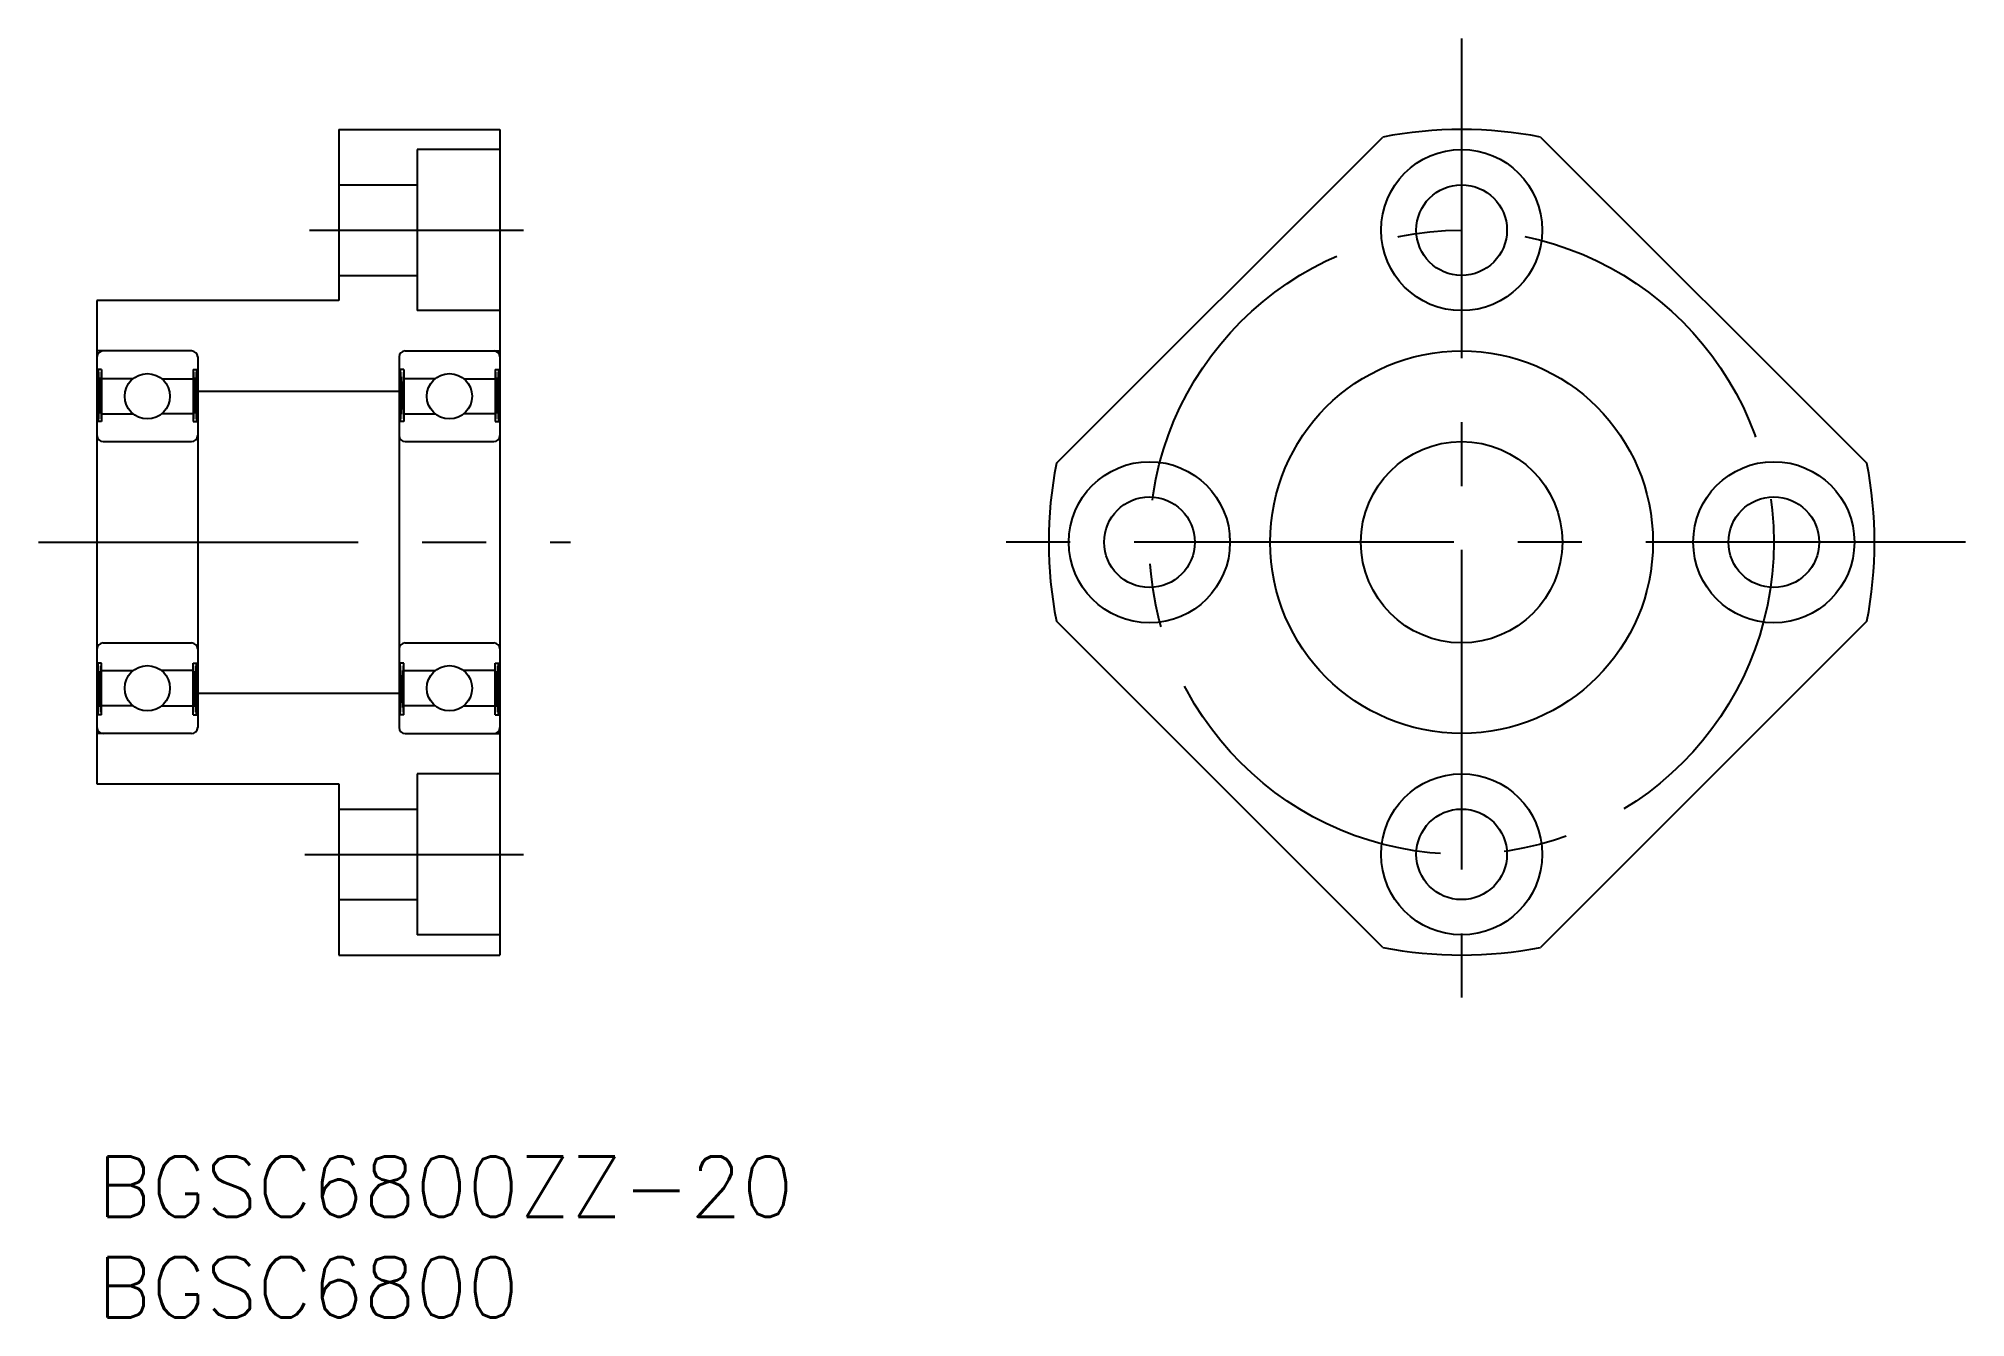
# Model space of a CAD drawing. Extents: x -2.9 to 92.8, y -8 to 55.5.
import ezdxf

# ---------------------------------------------------------------- set-up
doc = ezdxf.new("R2010")
doc.units = 0
doc.header["$LTSCALE"] = 0.5
doc.linetypes.add('CENTER', pattern=[50.8, 31.75, -6.35, 6.35, -6.35])
for name, color, linetype in [('MSM_CENTER', 1, 'CENTER'), ('MSM_CONTINUOUS', 7, 'CONTINUOUS'), ('MSM_NARROW', 5, 'CONTINUOUS'), ('MSM_PART_NUMBER', 7, 'CONTINUOUS')]:
    doc.layers.add(name, color=color, linetype=linetype)
doc.styles.get("Standard").update_dxf_attribs({"font": 'txt.shx', "height": 3, "bigfont": 'bigfont.shx'})

# ---------------------------------------------------------------- blocks, each defined once
blk = doc.blocks.new('*U1')
at = {"layer": 'MSM_PART_NUMBER'}
blk.add_text('BGSC6800ZZ-20', height=3, dxfattribs=at).set_placement((0, -3))
blk = doc.blocks.new('*U2')
at = {"layer": 'MSM_PART_NUMBER'}
blk.add_text('BGSC6800', height=3, dxfattribs=at).set_placement((0, -8))

msp = doc.modelspace()

# ---------------------------------------------------------------- linework, layer by layer
at = {"layer": 'MSM_CENTER'}
for p, q in [((67.752, 55.515), (67.752, 5.485)), ((10.55, 46), (21.176, 46)), ((-2.902, 30.5), (23.515, 30.5)), ((92.766, 30.5), (42.737, 30.5)), ((10.324, 15), (21.176, 15))]:
    msp.add_line(p, q, dxfattribs=at)
msp.add_circle((67.752, 30.5), 15.5, dxfattribs=at)
at = {"layer": 'MSM_CONTINUOUS'}
for p, q in [((12, 51), (20, 51)), ((12, 51), (12, 42.5)), ((20, 51), (20, 10)), ((20, 50), (15.9, 50)), ((15.9, 50), (15.9, 42)), ((47.63, 34.42), (63.832, 50.622)), ((71.672, 50.622), (87.873, 34.42)), ((12, 48.25), (15.9, 48.25)), ((12, 43.75), (15.9, 43.75)), ((0, 42.5), (0, 18.5)), ((12, 42.5), (0, 42.5)), ((20, 42), (15.9, 42)), ((4.7, 40), (0, 40)), ((5, 39.7), (5, 21.3)), ((15, 39.7), (15, 21.3)), ((15.3, 40), (20, 40)), ((0.23, 39.075), (0, 39.075)), ((0.057, 39.075), (0.057, 36.5)), ((0.23, 39.075), (0.23, 36.5)), ((1.787, 38.62), (0.23, 38.62)), ((3.213, 38.62), (4.77, 38.62)), ((4.77, 39.075), (4.77, 36.5)), ((4.77, 39.075), (5, 39.075)), ((4.942, 39.075), (4.942, 36.5)), ((15.23, 39.075), (15, 39.075)), ((15.057, 39.075), (15.057, 36.5)), ((15.23, 39.075), (15.23, 36.5)), ((16.787, 38.62), (15.23, 38.62)), ((18.213, 38.62), (19.77, 38.62)), ((19.77, 39.075), (20, 39.075)), ((19.77, 39.075), (19.77, 36.5)), ((19.942, 39.075), (19.942, 36.5)), ((5, 38), (15, 38)), ((0.23, 36.5), (0, 36.5)), ((0.23, 36.87), (1.799, 36.87)), ((4.77, 36.87), (3.201, 36.87)), ((4.77, 36.5), (5, 36.5)), ((15.23, 36.5), (15, 36.5)), ((15.23, 36.87), (16.799, 36.87)), ((19.77, 36.87), (18.201, 36.87)), ((19.77, 36.5), (20, 36.5)), ((0.3, 35.5), (4.7, 35.5)), ((15.3, 35.5), (19.7, 35.5)), ((63.832, 10.378), (47.63, 26.58)), ((87.873, 26.58), (71.672, 10.378)), ((0.3, 25.5), (4.7, 25.5)), ((15.3, 25.5), (19.7, 25.5)), ((0.23, 24.5), (0, 24.5)), ((0.057, 21.925), (0.057, 24.5)), ((0.23, 21.925), (0.23, 24.5)), ((0.23, 24.13), (1.799, 24.13)), ((4.77, 24.13), (3.201, 24.13)), ((4.77, 21.925), (4.77, 24.5)), ((4.77, 24.5), (5, 24.5)), ((4.942, 21.925), (4.942, 24.5)), ((15.23, 24.5), (15, 24.5)), ((15.057, 21.925), (15.057, 24.5)), ((15.23, 21.925), (15.23, 24.5)), ((15.23, 24.13), (16.799, 24.13)), ((19.77, 24.13), (18.201, 24.13)), ((19.77, 21.925), (19.77, 24.5)), ((19.77, 24.5), (20, 24.5)), ((19.942, 21.925), (19.942, 24.5)), ((5, 23), (15, 23)), ((1.787, 22.38), (0.23, 22.38)), ((3.213, 22.38), (4.77, 22.38)), ((16.787, 22.38), (15.23, 22.38)), ((18.213, 22.38), (19.77, 22.38)), ((0.23, 21.925), (0, 21.925)), ((4.77, 21.925), (5, 21.925)), ((15.23, 21.925), (15, 21.925)), ((19.77, 21.925), (20, 21.925)), ((4.7, 21), (0, 21)), ((15.3, 21), (20, 21)), ((0, 18.5), (12, 18.5)), ((12, 18.5), (12, 10)), ((15.9, 19), (15.9, 11)), ((20, 19), (15.9, 19)), ((12, 17.25), (15.9, 17.25)), ((12, 12.75), (15.9, 12.75)), ((20, 11), (15.9, 11)), ((12, 10), (20, 10))]:
    msp.add_line(p, q, dxfattribs=at)
for centre, radius in [((67.752, 46), 4), ((67.752, 46), 2.25), ((67.752, 30.5), 9.5), ((2.5, 37.75), 1.125), ((17.5, 37.75), 1.125), ((67.752, 30.5), 5), ((52.252, 30.5), 4), ((83.252, 30.5), 4), ((52.252, 30.5), 2.25), ((83.252, 30.5), 2.25), ((2.5, 23.25), 1.125), ((17.5, 23.25), 1.125), ((67.752, 15), 4), ((67.752, 15), 2.25)]:
    msp.add_circle(centre, radius, dxfattribs=at)
for centre, radius, start, end in [((67.752, 30.5), 20.5, 78.97635, 101.02365), ((0.3, 39.7), 0.3, 90, 180), ((4.7, 39.7), 0.3, 0, 90), ((15.3, 39.7), 0.3, 90, 180), ((19.7, 39.7), 0.3, 0, 90), ((0.3, 35.8), 0.3, 180, 270), ((4.7, 35.8), 0.3, 270, 0), ((15.3, 35.8), 0.3, 180, 270), ((19.7, 35.8), 0.3, 270, 0), ((67.752, 30.5), 20.5, 168.97635, 191.02365), ((67.752, 30.5), 20.5, 348.97635, 11.02365), ((0.3, 25.2), 0.3, 90, 180), ((4.7, 25.2), 0.3, 0, 90), ((15.3, 25.2), 0.3, 90, 180), ((19.7, 25.2), 0.3, 0, 90), ((0.3, 21.3), 0.3, 180, 270), ((4.7, 21.3), 0.3, 270, 0), ((15.3, 21.3), 0.3, 180, 270), ((19.7, 21.3), 0.3, 270, 0), ((67.752, 30.5), 20.5, 258.97635, 281.02365)]:
    msp.add_arc(centre, radius, start, end, dxfattribs=at)
at = {"layer": 'MSM_NARROW'}
for p, q in [((0.23, 39.075), (0.057, 36.5)), ((0.057, 39.075), (0.23, 36.5)), ((4.942, 39.075), (4.77, 36.5)), ((4.77, 39.075), (4.942, 36.5)), ((15.23, 39.075), (15.057, 36.5)), ((15.057, 39.075), (15.23, 36.5)), ((19.77, 39.075), (19.942, 36.5)), ((19.942, 39.075), (19.77, 36.5)), ((0.23, 21.925), (0.057, 24.5)), ((0.057, 21.925), (0.23, 24.5)), ((4.77, 21.925), (4.942, 24.5)), ((4.942, 21.925), (4.77, 24.5)), ((15.23, 21.925), (15.057, 24.5)), ((15.057, 21.925), (15.23, 24.5)), ((19.77, 21.925), (19.942, 24.5)), ((19.942, 21.925), (19.77, 24.5))]:
    msp.add_line(p, q, dxfattribs=at)

# ---------------------------------------------------------------- block references
at = {"layer": 'MSM_CONTINUOUS'}
for name in ['*U1', '*U2']:
    msp.add_blockref(name, (0, 0), dxfattribs=at)

doc.saveas('drawing.dxf')
